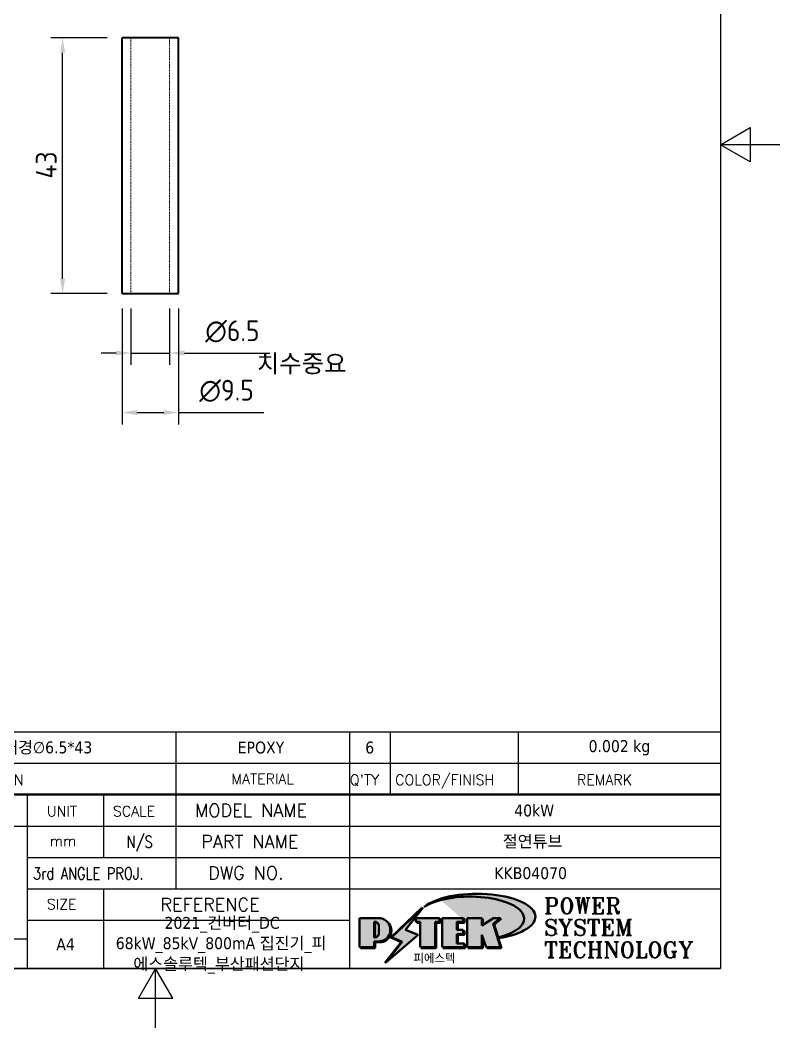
# Model space of a CAD drawing. Header units: millimetres. Extents: x 0 to 210, y 0 to 297.
# Drawn here: x 82.2 to 210, y 0 to 169.4 of the extents above; entities that cross this region are included whole.
import ezdxf
from ezdxf.enums import TextEntityAlignment as Align

# ---------------------------------------------------------------- set-up
doc = ezdxf.new("R2010")
doc.units = ezdxf.units.MM
doc.linetypes.add('DASHED', pattern=[0.2067, 0.1654, -0.0413])
doc.layers.get('0').update_dxf_attribs({"color": 3, "lineweight": 25, "true_color": 0x00ff00})
for name, color, linetype, lineweight, true_color in [('가려진 것(ISO)', 2, 'DASHED', 18, 0xffff00), ('가시적인 것(ISO)', 3, 'Continuous', 40, 0x00ff00), ('기호(ISO)', 5, 'Continuous', 25, 0x0000ff), ('제목(ISO)', 5, 'Continuous', 50, 0x0000ff), ('치수(ISO)', 2, 'Continuous', 25, 0xffff00)]:
    doc.layers.add(name, color=color, linetype=linetype, lineweight=lineweight, true_color=true_color)
doc.layers.add('경계(ISO)', color=7, linetype='Continuous', lineweight=25)
doc.layers.add('해치(ISO)', color=7, linetype='Continuous', lineweight=18)
doc.styles.add('HAN_291', font='')
doc.styles.add('HAN_370', font='', dxfattribs={"width": 2})
doc.styles.add('RC_284', font='ROMANC.shx')
doc.styles.add('RC_287', font='ROMANC.shx')
doc.styles.add('RC_292', font='ROMANC.shx')
doc.styles.add('ROMANT_294', font='romant.shx')
doc.styles.add('문자 텍스트_PSTEK_POSCO', font='isocp.shx')
doc.styles.add('치수 텍스트_PSTEK_POSCO', font='isocp.shx')
doc.styles.add('텍스트 스타일198', font='tahoma.ttf')
doc.styles.add('텍스트 스타일333', font='ROMANC.shx', dxfattribs={"width": 0.800000011920929})
doc.styles.get('HAN_291').set_extended_font_data('GulimChe')
doc.styles.get('HAN_370').set_extended_font_data('GulimChe')
doc.dimstyles.new('치수_PSTEK_POSCO', dxfattribs={"dimtxt": 3.5, "dimasz": 2.5, "dimexe": 2, "dimexo": 2.5, "dimgap": 1, "dimtad": 1, "dimrnd": 1e-08, "dimdsep": 46, "dimtxsty": '치수 텍스트_PSTEK_POSCO', "dimcen": 0.09, "dimdle": 10, "dimclrd": 7, "dimclre": 7, "dimclrt": 2, "dimadec": 1, "dimazin": 2, "dimtfac": 1, "dimtmove": 0, "dimatfit": 3, "dimfxl": 1, "dimtolj": 1, "dimlwd": -1, "dimlwe": -1, "dimarcsym": 0})

# ---------------------------------------------------------------- blocks, each defined once
blk = doc.blocks.new('경계 Default Border')
at = {"layer": '경계(ISO)', "flags": 128}
for points in [[(10, 10), (10, 287.0000076293945), (200, 287.0000076293945), (200, 10), (10, 10)], [(210, 148.5000038146973), (200, 148.5000038146973), (205, 151.3867473602295), (205, 145.6132507324219), (200, 148.5000038146973)], [(105, 0), (105, 10), (102.1132469177246, 5), (107.8867530822754, 5), (105, 10)]]:
    blk.add_lwpolyline(points, dxfattribs=at)
blk = doc.blocks.new('제목 블록 PSTEK')
at = {"true_color": 0x848484}
for points in [[(317.2195697678507, 17.0593801673321), (322.0326348870767, 21.62682475217465), (322.2781991042243, 21.94392121864296), (317.0471853425802, 16.97985676345368), (318.7512090904202, 16.1899260703855), (316.0018030350395, 12.71868385740789), (316.3356552234328, 13.00206718743325), (318.9235935156908, 16.2694494742633)], [(321.9846681452406, 19.60711530335299), (321.4042753185749, 19.60711530335299), (321.4042753185749, 19.45905590879572), (321.9846681452406, 19.45905590879572)], [(324.6615819988275, 19.45905590879572), (325.4196460989604, 19.45905590879572), (325.4196460989604, 20.11051724484596), (325.2419748254881, 20.11051724484596), (325.2419748254881, 19.60711530335299), (324.4839107253602, 19.60711530335299), (324.4839107253602, 15.3430047401139), (322.1623394187076, 15.3430047401139), (322.1623394187076, 15.19494534555726), (324.6615819988275, 15.19494534555726)], [(328.2914414389548, 19.45905590879572), (329.4054050004294, 19.45905590879572), (329.4054050004294, 20.11051724484596), (329.2277337269622, 20.11051724484596), (329.2277337269622, 19.60711530335299), (328.1137701654877, 19.60711530335299), (328.1137701654877, 18.25543873810179), (328.2914414389548, 18.25543873810179)], [(332.5088862584528, 20.1105172448466), (332.3312149849806, 20.1105172448466), (332.3312149849806, 18.99741471888368), (332.5088862584528, 19.11081371413894)], [(335.6156307331414, 20.11051724484596), (335.2535118015555, 20.11051724484596), (334.2514536401189, 19.30614745124769), (335.4855464857051, 15.3430047401139), (333.1954852176545, 15.3430047401139), (333.2478643833523, 15.19494534555726), (335.6632177591723, 15.19494534555726), (334.4291249135862, 19.15808805669106)], [(328.2914414389548, 17.41554667867274), (329.4054050004294, 17.41554667867274), (329.4054050004294, 18.10737934354514), (329.2277337269622, 18.10737934354514), (329.2277337269622, 17.56360607323003), (328.1137701654877, 17.56360607323003), (328.1137701654877, 15.9944660761648), (328.2914414389548, 15.9944660761648)], [(332.5088862584528, 16.92964231796647), (332.3312149849806, 17.43186301645164), (332.3312149849806, 15.3430047401139), (330.0369607660135, 15.3430047401139), (330.0369607660135, 15.19494534555726), (332.5088862584528, 15.19494534555726)], [(329.5356972676428, 15.8464066816075), (329.3580259941756, 15.8464066816075), (329.3580259941756, 15.3430047401139), (325.8342124037171, 15.3430047401139), (325.8342124037171, 15.19494534555726), (329.5356972676428, 15.19494534555726)]]:
    blk.add_hatch(color=252, dxfattribs=at).paths.add_polyline_path(points)
at = {"true_color": 0x0000ff}
blk.add_hatch(color=5, dxfattribs=at).paths.add_polyline_path([(321.6183518841322, 17.4193704504104), (319.5281351041078, 18.24969419629727), (322.4505835294948, 22.02344462252142), (317.2195697678507, 17.0593801673321), (318.9235935156908, 16.2694494742633), (316.1741874603099, 12.79820726128571)])
at = {"true_color": 0xff0000}
h = blk.add_hatch(color=1, dxfattribs=at)
edge = h.paths.add_edge_path(flags=0)
edge.add_line((314.2242174273352, 19.60711530335299), (314.2242174273352, 17.00126995915134))
edge.add_line((314.2242174273352, 17.00126995915134), (314.3485873187598, 17.00126995915134))
edge.add_arc((314.3485873187598, 17.6527312952023), 0.6514613360509371, 270, 360)
edge.add_line((315.0000486548106, 17.6527312952023), (315.0000486548106, 18.95565396730211))
edge.add_arc((314.3485873187598, 18.95565396730212), 0.6514613360508712, 0, 90)
edge.add_line((314.3485873187598, 19.60711530335299), (314.2242174273352, 19.60711530335299))
edge = h.paths.add_edge_path()
edge.add_arc((314.9847713324306, 18.28938669179658), 1.969189947606664, 269.9999999999959, 450)
edge.add_line((314.9847713324306, 20.25857663940318), (311.7664314776902, 20.25857663940324))
edge.add_line((311.7664314776902, 20.25857663940324), (311.7664314776902, 15.3430047401139))
edge.add_line((311.7664314776902, 15.3430047401139), (314.2242174273352, 15.3430047401139))
edge.add_line((314.2242174273352, 15.3430047401139), (314.2242174273352, 16.32019674418991))
edge.add_line((314.2242174273352, 16.32019674418991), (314.9847713324307, 16.32019674418991))
at = {"true_color": 0x848484}
h = blk.add_hatch(color=252, dxfattribs=at)
edge = h.paths.add_edge_path()
edge.add_arc((314.9847713324309, 18.28938669179657), 1.969189947606666, 270, 406.8278729790604)
edge.add_arc((315.1624426058984, 18.1413272972396), 1.969189947606962, -90, 53.560984836317004, ccw=False)
edge.add_line((315.1624426058984, 16.17213734963263), (314.4018887008024, 16.17213734963263))
edge.add_line((314.4018887008024, 16.17213734963263), (314.4018887008024, 15.19494534555726))
edge.add_line((314.4018887008024, 15.19494534555726), (311.9441027511573, 15.19494534555726))
edge.add_line((311.9441027511573, 15.19494534555726), (311.9441027511573, 15.3430047401139))
edge.add_line((311.9441027511573, 15.3430047401139), (314.2242174273352, 15.3430047401139))
edge.add_line((314.2242174273352, 15.3430047401139), (314.2242174273352, 16.32019674418991))
edge.add_line((314.2242174273352, 16.32019674418991), (314.9847713324309, 16.32019674418991))
h = blk.add_hatch(color=252, dxfattribs=at)
edge = h.paths.add_edge_path()
edge.add_line((314.4018887008024, 19.45905590879572), (314.5262585922315, 19.45905590879572))
edge.add_arc((314.5262585922314, 18.80759457274939), 0.6514613360463194, 60.4189348879147, 90.00000000000318, ccw=False)
edge.add_arc((314.3485873187602, 18.95565396730057), 0.6514613360524251, 39.96992292766206, 90.00000000009999)
edge.add_line((314.3485873187591, 19.60711530335307), (314.2242174273352, 19.60711530335298))
edge.add_line((314.2242174273352, 19.60711530335299), (314.2242174273352, 17.00126995915134))
edge.add_line((314.2242174273352, 17.00126995915134), (314.3485873187591, 17.00126995915134))
edge.add_arc((314.3485873187568, 17.652731295233), 0.6514613360816299, 270.0000000002, 274.6930825552478)
edge.add_line((314.4018887008024, 17.0034541317032), (314.4018887008024, 19.45905590879572))
at = {"true_color": 0xff0000}
for points in [[(324.4839107253602, 19.60711530335299), (325.2419748254881, 19.60711530335299), (325.2419748254881, 20.25857663940324), (321.2266040451076, 20.25857663940324), (321.2266040451076, 19.60711530335299), (321.9846681452406, 19.60711530335299), (321.9846681452406, 15.3430047401139), (324.4839107253602, 15.3430047401139)], [(329.2277337269622, 20.25857663940324), (325.65654113025, 20.25857663940324), (325.65654113025, 15.3430047401139), (329.3580259941756, 15.3430047401139), (329.3580259941756, 15.9944660761648), (328.1137701654877, 15.9944660761648), (328.1137701654877, 17.56360607323003), (329.2277337269622, 17.56360607323003), (329.2277337269622, 18.25543873810179), (328.1137701654877, 18.25543873810179), (328.1137701654877, 19.60711530335299), (329.2277337269622, 19.60711530335299)], [(332.3312149849806, 20.25857663940324), (329.8592894925411, 20.25857663940324), (329.8592894925411, 15.3430047401139), (332.3312149849806, 15.3430047401139), (332.3312149849806, 17.4318630164523), (333.0701931098801, 15.3430047401139), (335.4855464857051, 15.3430047401139), (334.2514536401189, 19.30614745124769), (335.4379594596742, 20.25857663940324), (334.3071782107978, 20.25857663940324), (332.3312149849806, 18.99741471888304)]]:
    blk.add_hatch(color=1, dxfattribs=at).paths.add_polyline_path(points)
at = {"layer": '해치(ISO)', "true_color": 0x27d1fc}
h = blk.add_hatch(color=140, dxfattribs=at)
edge = h.paths.add_edge_path()
edge.add_ellipse((330.3660919371412, 20.15576403068321), major_axis=(9.100907360794343, 0), ratio=0.4069904968023172, start_angle=301.3098473703837, end_angle=507.7436900681698)
edge.add_ellipse((331.5340919371412, 20.4634168429492), major_axis=(-9.82350664112931, 0), ratio=0.3942600559756514, start_angle=111.51207141178469, end_angle=334.47025347086895, ccw=False)
edge.add_line((335.1363447531188, 16.8601935978785), (335.0955236905705, 16.99119398620872))
at = {"color": 180, "true_color": 0x3f00ff}
for p, q in [((182.475792979055, 11.79100474011392), (182.4757929790549, 51.56524660363496)), ((182.4757929790549, 51.56524660363496), (372.4757929537551, 51.56524660363496)), ((189.2651435055721, 51.56524660363496), (189.2651435055722, 41.00524660363494)), ((215.2152739891528, 41.00524660363494), (215.2152739891528, 51.56524660363496)), ((280.8758854511282, 51.56524660363496), (280.8758854511282, 41.00524660363494)), ((310.0881549537552, 51.56524660363496), (310.0881549537553, 41.00524660363494)), ((316.9044520275131, 51.56524660363496), (316.9044520275127, 41.00524660363494)), ((338.4566026226726, 51.56524660363496), (338.4566026226727, 41.00524660363494)), ((372.4757929537551, 51.56524660363496), (372.4757929537551, 11.79100474011389)), ((182.475792979055, 46.2852466036349), (372.4757929537551, 46.28524660363492)), ((182.475792979055, 41.00524660363493), (206.451475290024, 41.00524660363493)), ((222.9401812389276, 11.79100474011392), (222.9401812389276, 41.00524660363494)), ((239.4288871878316, 11.79100474011392), (239.4288871878316, 41.00524660363494)), ((255.9175931367356, 11.79100474011392), (255.9175931367356, 41.00524660363494)), ((268.6918866058747, 41.00524660363494), (268.6918866058747, 30.44524660363498)), ((280.8758854511282, 41.00524660363494), (280.8758854511282, 25.16524660363502)), ((310.088154953755, 41.00524660363494), (310.088154953755, 11.79100474011392)), ((182.475792979055, 35.72524660363497), (206.451475290024, 35.72524660363497)), ((198.8621818849491, 12.02524660363491), (198.8621818849491, 35.72524660363497)), ((206.451475290024, 35.72524660363497), (372.4757929537551, 35.72524660363497)), ((182.475792979055, 31.77524660363492), (206.451475290024, 31.77524660363492)), ((255.917593136736, 30.44524660363498), (372.4757929537552, 30.44524660363501)), ((182.475792979055, 27.82524660363487), (206.451475290024, 27.82524660363487)), ((182.475792979055, 23.87524660363505), (206.451475290024, 23.87524660363505)), ((255.9175931367359, 25.16524660363502), (372.4757929537552, 25.165246603635)), ((268.6918866058744, 25.16524660363502), (268.6918866058744, 11.79100474011392)), ((182.475792979055, 19.92524660363478), (206.451475290024, 19.92524660363478)), ((255.9175931367359, 19.88524660363481), (310.0881549537553, 19.88524660363481)), ((182.475792979055, 15.97524660363496), (206.451475290024, 15.97524660363496)), ((206.451475290024, 16.74100474011396), (255.9175931367359, 16.74100474011396)), ((182.475792979055, 11.79100474011392), (372.4757929537551, 11.79100474011389))]:
    blk.add_line(p, q, dxfattribs=at)
at = {"color": 7, "lineweight": 50}
for p, q in [((206.4514752900237, 11.79100474011392), (206.4514752900237, 41.00524660363494)), ((206.451475290024, 41.00524660363494), (372.4757929537551, 41.00524660363496))]:
    blk.add_line(p, q, dxfattribs=at)
at = {"color": 7}
for p, q in [((322.2781991042243, 21.94392121864296), (317.0471853425802, 16.97985676345368)), ((322.4505835294948, 22.02344462252142), (317.2195697678507, 17.0593801673321)), ((317.2195697678507, 17.0593801673321), (322.0326348870767, 21.62682475217465)), ((319.5281351041078, 18.24969419629727), (322.4505835294948, 22.02344462252142)), ((322.0326348870767, 21.62682475217465), (322.2781991042243, 21.94392121864296)), ((311.7664314776902, 20.25900474011391), (311.7664314776902, 15.34300474011391)), ((314.9847713324309, 20.25857663940324), (311.7664314776902, 20.25857663940324)), ((314.9847713324309, 20.25857663940324), (311.7664314776902, 20.25857663940324)), ((311.7664314776902, 20.25857663940324), (311.7664314776902, 15.3430047401139)), ((314.2242174273352, 17.00126995915134), (314.2242174273352, 19.60711530335299)), ((314.2242174273352, 19.60711530335299), (314.3485873187591, 19.60711530335299)), ((314.3485873187591, 19.60711530335299), (314.2242174273352, 19.60711530335299)), ((314.2242174273352, 19.60711530335299), (314.2242174273352, 17.00126995915134)), ((314.2242174273352, 17.00126995915134), (314.2242174273352, 19.60711530335299)), ((314.2242174273352, 19.60711530335299), (314.3485873187591, 19.60711530335299)), ((314.4018887008024, 19.45905590879572), (314.5262585922314, 19.45905590879572)), ((314.4018887008024, 17.0034541317032), (314.4018887008024, 19.45905590879572)), ((315.0000486548106, 18.95565396730275), (315.0000486548106, 17.65273129520161)), ((315.0000486548106, 18.95565396730275), (315.0000486548106, 17.65273129520161)), ((325.2419748254881, 20.25857663940324), (321.2266040451076, 20.25857663940324)), ((321.2266040451076, 20.25857663940324), (321.2266040451076, 19.60711530335299)), ((325.2419748254881, 20.25857663940324), (321.2266040451076, 20.25857663940324)), ((321.2266040451076, 20.25857663940324), (321.2266040451076, 19.60711530335299)), ((321.2266040451076, 19.60711530335299), (321.9846681452406, 19.60711530335299)), ((321.2266040451076, 19.60711530335299), (321.9846681452406, 19.60711530335299)), ((321.4042753185749, 19.60711530335299), (321.4042753185749, 19.45905590879572)), ((321.9846681452406, 19.60711530335299), (321.4042753185749, 19.60711530335299)), ((321.4042753185749, 19.45905590879572), (321.9846681452406, 19.45905590879572)), ((321.9846681452406, 19.60711530335299), (321.9846681452406, 15.3430047401139)), ((321.9846681452406, 19.45905590879572), (321.9846681452406, 19.60711530335299)), ((321.9846681452406, 19.60711530335299), (321.9846681452406, 15.3430047401139)), ((324.4839107253602, 19.60711530335299), (325.2419748254881, 19.60711530335299)), ((324.4839107253602, 15.3430047401139), (324.4839107253602, 19.60711530335299)), ((325.2419748254881, 19.60711530335299), (324.4839107253602, 19.60711530335299)), ((324.4839107253602, 19.60711530335299), (324.4839107253602, 15.3430047401139)), ((324.4839107253602, 19.60711530335299), (325.2419748254881, 19.60711530335299)), ((324.4839107253602, 15.3430047401139), (324.4839107253602, 19.60711530335299)), ((324.6615819988275, 19.45905590879572), (325.4196460989604, 19.45905590879572)), ((324.6615819988275, 15.19494534555726), (324.6615819988275, 19.45905590879572)), ((325.2419748254881, 19.60711530335299), (325.2419748254881, 20.25857663940324)), ((325.2419748254881, 19.60711530335299), (325.2419748254881, 20.25857663940324)), ((325.4196460989604, 20.11051724484596), (325.2419748254881, 20.11051724484596)), ((325.2419748254881, 20.11051724484596), (325.2419748254881, 19.60711530335299)), ((325.4196460989604, 19.45905590879572), (325.4196460989604, 20.11051724484596)), ((329.2277337269622, 20.25857663940324), (325.65654113025, 20.25857663940324)), ((325.65654113025, 20.25857663940324), (325.65654113025, 15.3430047401139)), ((325.65654113025, 20.25857663940324), (325.65654113025, 15.3430047401139)), ((329.2277337269622, 20.25857663940324), (325.65654113025, 20.25857663940324)), ((328.1137701654877, 18.25543873810179), (328.1137701654877, 19.60711530335299)), ((328.1137701654877, 19.60711530335299), (329.2277337269622, 19.60711530335299)), ((329.2277337269622, 19.60711530335299), (328.1137701654877, 19.60711530335299)), ((328.1137701654877, 19.60711530335299), (328.1137701654877, 18.25543873810179)), ((328.1137701654877, 18.25543873810179), (328.1137701654877, 19.60711530335299)), ((328.1137701654877, 19.60711530335299), (329.2277337269622, 19.60711530335299)), ((328.2914414389548, 18.25543873810179), (328.2914414389548, 19.45905590879572)), ((328.2914414389548, 19.45905590879572), (329.4054050004294, 19.45905590879572)), ((329.2277337269622, 19.60711530335299), (329.2277337269622, 20.25857663940324)), ((329.2277337269622, 19.60711530335299), (329.2277337269622, 20.25857663940324)), ((329.4054050004294, 20.11051724484596), (329.2277337269622, 20.11051724484596)), ((329.2277337269622, 20.11051724484596), (329.2277337269622, 19.60711530335299)), ((329.4054050004294, 19.45905590879572), (329.4054050004294, 20.11051724484596)), ((332.3312149849806, 20.25857663940324), (329.8592894925411, 20.25857663940324)), ((329.8592894925411, 20.25857663940324), (329.8592894925411, 15.3430047401139)), ((329.8592894925411, 20.25857663940324), (329.8592894925411, 15.3430047401139)), ((332.3312149849806, 20.25857663940324), (329.8592894925411, 20.25857663940324)), ((334.3071782107978, 20.25857663940324), (332.3312149849806, 18.99741471888304)), ((332.3312149849806, 18.99741471888304), (332.3312149849806, 20.25857663940324)), ((334.3071782107978, 20.25857663940324), (332.3312149849806, 18.99741471888304)), ((332.3312149849806, 18.99741471888304), (332.3312149849806, 20.25857663940324)), ((332.5088862584528, 20.1105172448466), (332.3312149849806, 20.1105172448466)), ((332.3312149849806, 20.1105172448466), (332.3312149849806, 18.99741471888368)), ((332.3312149849806, 18.99741471888368), (332.5088862584528, 19.11081371413894)), ((332.5088862584528, 19.11081371413894), (332.5088862584528, 20.1105172448466)), ((334.2514536401189, 19.30614745124769), (335.4379594596742, 20.25857663940324)), ((334.2514536401189, 19.30614745124769), (335.4379594596742, 20.25857663940324)), ((335.2535118015555, 20.11051724484596), (334.2514536401189, 19.30614745124769)), ((335.4855464857051, 15.3430047401139), (334.2514536401189, 19.30614745124769)), ((334.2514536401189, 19.30614745124769), (335.4855464857051, 15.3430047401139)), ((335.4855464857051, 15.3430047401139), (334.2514536401189, 19.30614745124769)), ((335.4379594596742, 20.25857663940324), (334.3071782107978, 20.25857663940324)), ((335.4379594596742, 20.25857663940324), (334.3071782107978, 20.25857663940324)), ((334.4291249135862, 19.15808805669104), (335.6156307331414, 20.11051724484596)), ((335.6632177591723, 15.19494534555726), (334.4291249135862, 19.15808805669104)), ((335.6156307331414, 20.11051724484596), (335.2535118015555, 20.11051724484596)), ((314.3485873187591, 17.00126995915134), (314.2242174273352, 17.00126995915134)), ((314.2242174273352, 17.00126995915134), (314.3485873187591, 17.00126995915134)), ((314.3485873187591, 17.00126995915134), (314.2242174273352, 17.00126995915134)), ((316.1741874603099, 12.79820726128571), (321.6183518841322, 17.4193704504104)), ((317.0471853425802, 16.97985676345368), (318.7512090904202, 16.1899260703855)), ((318.9235935156908, 16.2694494742633), (317.2195697678507, 17.0593801673321)), ((317.2195697678507, 17.0593801673321), (318.9235935156908, 16.2694494742633)), ((321.6183518841322, 17.4193704504104), (319.5281351041078, 18.24969419629727)), ((329.2277337269622, 18.25543873810179), (328.1137701654877, 18.25543873810179)), ((328.1137701654877, 18.25543873810179), (328.2914414389548, 18.25543873810179)), ((329.2277337269622, 18.25543873810179), (328.1137701654877, 18.25543873810179)), ((328.1137701654877, 17.56360607323003), (329.2277337269622, 17.56360607323003)), ((328.1137701654877, 15.9944660761648), (328.1137701654877, 17.56360607323003)), ((329.2277337269622, 17.56360607323003), (328.1137701654877, 17.56360607323003)), ((328.1137701654877, 17.56360607323003), (328.1137701654877, 15.9944660761648)), ((328.1137701654877, 17.56360607323003), (329.2277337269622, 17.56360607323003)), ((328.1137701654877, 15.9944660761648), (328.1137701654877, 17.56360607323003)), ((328.2914414389548, 15.9944660761648), (328.2914414389548, 17.41554667867274)), ((328.2914414389548, 17.41554667867274), (329.4054050004294, 17.41554667867274)), ((329.2277337269622, 17.56360607323003), (329.2277337269622, 18.25543873810179)), ((329.2277337269622, 17.56360607323003), (329.2277337269622, 18.25543873810179)), ((329.4054050004294, 18.10737934354514), (329.2277337269622, 18.10737934354514)), ((329.2277337269622, 18.10737934354514), (329.2277337269622, 17.56360607323003)), ((329.4054050004294, 17.41554667867274), (329.4054050004294, 18.10737934354514)), ((332.3312149849806, 17.4318630164523), (333.0701931098801, 15.3430047401139)), ((332.3312149849806, 15.3430047401139), (332.3312149849806, 17.4318630164523)), ((332.5088862584528, 16.92964231796647), (332.3312149849806, 17.43186301645164)), ((332.3312149849806, 17.43186301645164), (332.3312149849806, 15.3430047401139)), ((332.3312149849806, 17.4318630164523), (333.0701931098801, 15.3430047401139)), ((332.3312149849806, 15.3430047401139), (332.3312149849806, 17.4318630164523)), ((345.0447381189468, 17.50375595811051), (344.9867755289346, 17.689895936919)), ((311.7664314776902, 15.3430047401139), (314.2242174273352, 15.3430047401139)), ((311.7664314776902, 15.3430047401139), (314.2242174273352, 15.3430047401139)), ((314.2242174273352, 15.3430047401139), (311.9441027511573, 15.3430047401139)), ((311.9441027511573, 15.3430047401139), (311.9441027511573, 15.19494534555726)), ((314.2242174273352, 16.32019674418991), (314.9847713324309, 16.32019674418991)), ((314.2242174273352, 15.3430047401139), (314.2242174273352, 16.32019674418991)), ((314.9847713324309, 16.32019674418991), (314.2242174273352, 16.32019674418991)), ((314.2242174273352, 16.32019674418991), (314.2242174273352, 15.3430047401139)), ((314.2242174273352, 16.32019674418991), (314.9847713324309, 16.32019674418991)), ((314.2242174273352, 15.3430047401139), (314.2242174273352, 16.32019674418991)), ((314.4018887008024, 16.17213734963263), (315.162442605898, 16.17213734963263)), ((314.4018887008024, 15.19494534555726), (314.4018887008024, 16.17213734963263)), ((318.7512090904202, 16.1899260703855), (316.0018030350395, 12.71868385740789)), ((318.9235935156908, 16.2694494742633), (316.1741874603099, 12.79820726128571)), ((316.3356552234328, 13.00206718743325), (318.9235935156908, 16.2694494742633)), ((321.9846681452406, 15.3430047401139), (324.4839107253602, 15.3430047401139)), ((321.9846681452406, 15.3430047401139), (324.4839107253602, 15.3430047401139)), ((324.4839107253602, 15.3430047401139), (322.1623394187076, 15.3430047401139)), ((322.1623394187076, 15.3430047401139), (322.1623394187076, 15.19494534555726)), ((325.65654113025, 15.3430047401139), (329.3580259941756, 15.3430047401139)), ((325.65654113025, 15.3430047401139), (329.3580259941756, 15.3430047401139)), ((329.3580259941756, 15.3430047401139), (325.8342124037171, 15.3430047401139)), ((325.8342124037171, 15.3430047401139), (325.8342124037171, 15.19494534555726)), ((329.3580259941756, 15.9944660761648), (328.1137701654877, 15.9944660761648)), ((328.1137701654877, 15.9944660761648), (328.2914414389548, 15.9944660761648)), ((329.3580259941756, 15.9944660761648), (328.1137701654877, 15.9944660761648)), ((329.3580259941756, 15.3430047401139), (329.3580259941756, 15.9944660761648)), ((329.3580259941756, 15.3430047401139), (329.3580259941756, 15.9944660761648)), ((329.5356972676428, 15.8464066816075), (329.3580259941756, 15.8464066816075)), ((329.3580259941756, 15.8464066816075), (329.3580259941756, 15.3430047401139)), ((329.5356972676428, 15.19494534555726), (329.5356972676428, 15.8464066816075)), ((329.8592894925411, 15.3430047401139), (332.3312149849806, 15.3430047401139)), ((329.8592894925411, 15.3430047401139), (332.3312149849806, 15.3430047401139)), ((332.3312149849806, 15.3430047401139), (330.0369607660135, 15.3430047401139)), ((330.0369607660135, 15.3430047401139), (330.0369607660135, 15.19494534555726)), ((332.5088862584528, 15.19494534555726), (332.5088862584528, 16.92964231796647)), ((333.0701931098801, 15.3430047401139), (335.4855464857051, 15.3430047401139)), ((333.0701931098801, 15.3430047401139), (335.4855464857051, 15.3430047401139)), ((335.4855464857051, 15.3430047401139), (333.1954852176545, 15.3430047401139)), ((333.1954852176545, 15.3430047401139), (333.2478643833523, 15.19494534555726)), ((311.9441027511573, 15.19494534555726), (314.4018887008024, 15.19494534555726)), ((322.1623394187076, 15.19494534555726), (324.6615819988275, 15.19494534555726)), ((325.8342124037171, 15.19494534555726), (329.5356972676428, 15.19494534555726)), ((330.0369607660135, 15.19494534555726), (332.5088862584528, 15.19494534555726)), ((333.2478643833523, 15.19494534555726), (335.6632177591723, 15.19494534555726)), ((316.0018030350395, 12.71868385740789), (316.3356552234328, 13.00206718743325))]:
    blk.add_line(p, q, dxfattribs=at)
at = {"color": 5, "true_color": 0x0000ff}
for p, q in [((322.4505835294948, 22.02344462252142), (317.2195697678507, 17.0593801673321)), ((319.5281351041078, 18.24969419629727), (322.4505835294948, 22.02344462252142)), ((316.1741874603099, 12.79820726128571), (321.6183518841322, 17.4193704504104)), ((317.2195697678507, 17.0593801673321), (318.9235935156908, 16.2694494742633)), ((321.6183518841322, 17.4193704504104), (319.5281351041078, 18.24969419629727)), ((318.9235935156908, 16.2694494742633), (316.1741874603099, 12.79820726128571))]:
    blk.add_line(p, q, dxfattribs=at)
at = {"color": 1, "true_color": 0xff0000}
for p, q in [((314.9847713324309, 20.25857663940324), (311.7664314776902, 20.25857663940324)), ((311.7664314776902, 20.25857663940324), (311.7664314776902, 15.3430047401139)), ((314.2242174273352, 17.00126995915134), (314.2242174273352, 19.60711530335299)), ((314.2242174273352, 19.60711530335299), (314.3485873187591, 19.60711530335299)), ((315.0000486548106, 18.95565396730275), (315.0000486548106, 17.65273129520161)), ((325.2419748254881, 20.25857663940324), (321.2266040451076, 20.25857663940324)), ((321.2266040451076, 20.25857663940324), (321.2266040451076, 19.60711530335299)), ((321.2266040451076, 19.60711530335299), (321.9846681452406, 19.60711530335299)), ((321.9846681452406, 19.60711530335299), (321.9846681452406, 15.3430047401139)), ((324.4839107253602, 19.60711530335299), (325.2419748254881, 19.60711530335299)), ((324.4839107253602, 15.3430047401139), (324.4839107253602, 19.60711530335299)), ((325.2419748254881, 19.60711530335299), (325.2419748254881, 20.25857663940324)), ((329.2277337269622, 20.25857663940324), (325.65654113025, 20.25857663940324)), ((325.65654113025, 20.25857663940324), (325.65654113025, 15.3430047401139)), ((328.1137701654877, 18.25543873810179), (328.1137701654877, 19.60711530335299)), ((328.1137701654877, 19.60711530335299), (329.2277337269622, 19.60711530335299)), ((329.2277337269622, 19.60711530335299), (329.2277337269622, 20.25857663940324)), ((332.3312149849806, 20.25857663940324), (329.8592894925411, 20.25857663940324)), ((329.8592894925411, 20.25857663940324), (329.8592894925411, 15.3430047401139)), ((334.3071782107978, 20.25857663940324), (332.3312149849806, 18.99741471888304)), ((332.3312149849806, 18.99741471888304), (332.3312149849806, 20.25857663940324)), ((334.2514536401189, 19.30614745124769), (335.4379594596742, 20.25857663940324)), ((335.4855464857051, 15.3430047401139), (334.2514536401189, 19.30614745124769)), ((335.4379594596742, 20.25857663940324), (334.3071782107978, 20.25857663940324)), ((314.3485873187591, 17.00126995915134), (314.2242174273352, 17.00126995915134)), ((329.2277337269622, 18.25543873810179), (328.1137701654877, 18.25543873810179)), ((328.1137701654877, 17.56360607323003), (329.2277337269622, 17.56360607323003)), ((328.1137701654877, 15.9944660761648), (328.1137701654877, 17.56360607323003)), ((329.2277337269622, 17.56360607323003), (329.2277337269622, 18.25543873810179)), ((332.3312149849806, 17.4318630164523), (333.0701931098801, 15.3430047401139)), ((332.3312149849806, 15.3430047401139), (332.3312149849806, 17.4318630164523)), ((311.7664314776902, 15.3430047401139), (314.2242174273352, 15.3430047401139)), ((314.2242174273352, 16.32019674418991), (314.9847713324309, 16.32019674418991)), ((314.2242174273352, 15.3430047401139), (314.2242174273352, 16.32019674418991)), ((321.9846681452406, 15.3430047401139), (324.4839107253602, 15.3430047401139)), ((325.65654113025, 15.3430047401139), (329.3580259941756, 15.3430047401139)), ((329.3580259941756, 15.9944660761648), (328.1137701654877, 15.9944660761648)), ((329.3580259941756, 15.3430047401139), (329.3580259941756, 15.9944660761648)), ((329.8592894925411, 15.3430047401139), (332.3312149849806, 15.3430047401139)), ((333.0701931098801, 15.3430047401139), (335.4855464857051, 15.3430047401139))]:
    blk.add_line(p, q, dxfattribs=at)
at = {"color": 7}
for centre, radius, start, end in [((314.3485873187598, 18.95565396730211), 0.6514613360508712, 0, 90), ((314.3485873187602, 18.95565396730057), 0.6514613360524251, 39.96992292766117, 90), ((314.3485873187598, 18.95565396730212), 0.6514613360508712, 0, 90), ((314.5262585922314, 18.80759457274939), 0.6514613360463193, 60.41893488791137, 90), ((314.9847713324309, 18.28938669179658), 1.969189947606665, 270, 90), ((314.9847713324309, 18.28938669179658), 1.969189947606665, 270, 90), ((314.9847713324307, 18.2893866917965), 1.969189947606594, 270, 46.82787297909833), ((315.1624426058984, 18.1413272972396), 1.969189947606961, 270, 53.56098483636067), ((314.3485873187597, 17.65273129520228), 0.6514613360509381, 270, 0), ((314.3485873187598, 17.6527312952023), 0.6514613360509381, 270, 0), ((314.3485873187568, 17.652731295233), 0.6514613360816299, 270, 274.6930825552478)]:
    blk.add_arc(centre, radius, start, end, dxfattribs=at)
at = {"color": 1, "true_color": 0xff0000}
for centre, radius, start, end in [((314.3485873187598, 18.95565396730211), 0.6514613360508712, 0, 90), ((314.9847713324309, 18.28938669179657), 1.969189947606665, 270, 90), ((314.3485873187598, 17.6527312952023), 0.6514613360509381, 270, 0)]:
    blk.add_arc(centre, radius, start, end, dxfattribs=at)
at = {"layer": '제목(ISO)', "lineweight": 18}
blk.add_line((182.475792979055, 35.72500474011393), (182.475792979055, 11.79100474011392), dxfattribs=at)
at = {"layer": '제목(ISO)'}
for p, q in [((322.2781991042243, 21.94392121864296), (317.0471853425802, 16.97985676345368)), ((322.4505835294948, 22.02344462252142), (317.2195697678507, 17.0593801673321)), ((317.2195697678507, 17.0593801673321), (322.0326348870767, 21.62682475217465)), ((319.5281351041078, 18.24969419629727), (322.4505835294948, 22.02344462252142)), ((322.0326348870767, 21.62682475217465), (322.2781991042243, 21.94392121864296)), ((314.9847713324306, 20.25857663940324), (311.7664314776902, 20.25857663940324)), ((311.7664314776902, 20.25857663940324), (311.7664314776902, 15.3430047401139)), ((314.2242174273352, 17.00126995915134), (314.2242174273352, 19.60711530335299)), ((314.2242174273352, 19.60711530335299), (314.3485873187598, 19.60711530335299)), ((314.3485873187591, 19.60711530335299), (314.2242174273352, 19.60711530335299)), ((314.2242174273352, 19.60711530335299), (314.2242174273352, 17.00126995915134)), ((314.4018887008024, 19.45905590879572), (314.5262585922314, 19.45905590879572)), ((314.4018887008024, 17.0034541317032), (314.4018887008024, 19.45905590879572)), ((315.0000486548106, 18.95565396730211), (315.0000486548106, 17.6527312952023)), ((325.2419748254881, 20.25857663940324), (321.2266040451076, 20.25857663940324)), ((321.2266040451076, 20.25857663940324), (321.2266040451076, 19.60711530335299)), ((321.2266040451076, 19.60711530335299), (321.9846681452406, 19.60711530335299)), ((321.9846681452406, 19.60711530335299), (321.4042753185749, 19.60711530335299)), ((321.4042753185749, 19.60711530335299), (321.4042753185749, 19.45905590879572)), ((321.4042753185749, 19.45905590879572), (321.9846681452406, 19.45905590879572)), ((321.9846681452406, 19.60711530335299), (321.9846681452406, 15.3430047401139)), ((321.9846681452406, 19.45905590879572), (321.9846681452406, 19.60711530335299)), ((324.4839107253602, 19.60711530335299), (325.2419748254881, 19.60711530335299)), ((324.4839107253602, 15.3430047401139), (324.4839107253602, 19.60711530335299)), ((325.2419748254881, 19.60711530335299), (324.4839107253602, 19.60711530335299)), ((324.4839107253602, 19.60711530335299), (324.4839107253602, 15.3430047401139)), ((324.6615819988275, 19.45905590879572), (325.4196460989604, 19.45905590879572)), ((324.6615819988275, 15.19494534555726), (324.6615819988275, 19.45905590879572)), ((325.2419748254881, 19.60711530335299), (325.2419748254881, 20.25857663940324)), ((325.4196460989604, 20.11051724484596), (325.2419748254881, 20.11051724484596)), ((325.2419748254881, 20.11051724484596), (325.2419748254881, 19.60711530335299)), ((325.4196460989604, 19.45905590879572), (325.4196460989604, 20.11051724484596)), ((329.2277337269622, 20.25857663940324), (325.65654113025, 20.25857663940324)), ((325.65654113025, 20.25857663940324), (325.65654113025, 15.3430047401139)), ((328.1137701654877, 18.25543873810179), (328.1137701654877, 19.60711530335299)), ((328.1137701654877, 19.60711530335299), (329.2277337269622, 19.60711530335299)), ((329.2277337269622, 19.60711530335299), (328.1137701654877, 19.60711530335299)), ((328.1137701654877, 19.60711530335299), (328.1137701654877, 18.25543873810179)), ((328.2914414389548, 19.45905590879572), (329.4054050004294, 19.45905590879572)), ((328.2914414389548, 18.25543873810179), (328.2914414389548, 19.45905590879572)), ((329.2277337269622, 19.60711530335299), (329.2277337269622, 20.25857663940324)), ((329.4054050004294, 20.11051724484596), (329.2277337269622, 20.11051724484596)), ((329.2277337269622, 20.11051724484596), (329.2277337269622, 19.60711530335299)), ((329.4054050004294, 19.45905590879572), (329.4054050004294, 20.11051724484596)), ((332.3312149849806, 20.25857663940324), (329.8592894925411, 20.25857663940324)), ((329.8592894925411, 20.25857663940324), (329.8592894925411, 15.3430047401139)), ((334.3071782107978, 20.25857663940324), (332.3312149849806, 18.99741471888304)), ((332.3312149849806, 18.99741471888304), (332.3312149849806, 20.25857663940324)), ((332.5088862584528, 20.1105172448466), (332.3312149849806, 20.1105172448466)), ((332.3312149849806, 20.1105172448466), (332.3312149849806, 18.99741471888368)), ((332.3312149849806, 18.99741471888368), (332.5088862584528, 19.11081371413894)), ((332.5088862584528, 19.11081371413894), (332.5088862584528, 20.1105172448466)), ((334.2514536401189, 19.30614745124769), (335.4379594596742, 20.25857663940324)), ((335.2535118015555, 20.11051724484596), (334.2514536401189, 19.30614745124769)), ((335.4855464857051, 15.3430047401139), (334.2514536401189, 19.30614745124769)), ((334.2514536401189, 19.30614745124769), (335.4855464857051, 15.3430047401139)), ((335.4379594596742, 20.25857663940324), (334.3071782107978, 20.25857663940324)), ((334.4291249135862, 19.15808805669106), (335.6156307331414, 20.11051724484596)), ((335.6632177591723, 15.19494534555726), (334.4291249135862, 19.15808805669106)), ((335.6156307331414, 20.11051724484596), (335.2535118015555, 20.11051724484596)), ((314.3485873187598, 17.00126995915134), (314.2242174273352, 17.00126995915134)), ((314.2242174273352, 17.00126995915134), (314.3485873187591, 17.00126995915134)), ((316.1741874603099, 12.79820726128571), (321.6183518841322, 17.4193704504104)), ((317.0471853425802, 16.97985676345368), (318.7512090904202, 16.1899260703855)), ((317.2195697678507, 17.0593801673321), (318.9235935156908, 16.2694494742633)), ((318.9235935156908, 16.2694494742633), (317.2195697678507, 17.0593801673321)), ((321.6183518841322, 17.4193704504104), (319.5281351041078, 18.24969419629727)), ((329.2277337269622, 18.25543873810179), (328.1137701654877, 18.25543873810179)), ((328.1137701654877, 18.25543873810179), (328.2914414389548, 18.25543873810179)), ((328.1137701654877, 15.9944660761648), (328.1137701654877, 17.56360607323003)), ((328.1137701654877, 17.56360607323003), (329.2277337269622, 17.56360607323003)), ((329.2277337269622, 17.56360607323003), (328.1137701654877, 17.56360607323003)), ((328.1137701654877, 17.56360607323003), (328.1137701654877, 15.9944660761648)), ((328.2914414389548, 17.41554667867274), (329.4054050004294, 17.41554667867274)), ((328.2914414389548, 15.9944660761648), (328.2914414389548, 17.41554667867274)), ((329.2277337269622, 17.56360607323003), (329.2277337269622, 18.25543873810179)), ((329.4054050004294, 18.10737934354514), (329.2277337269622, 18.10737934354514)), ((329.2277337269622, 18.10737934354514), (329.2277337269622, 17.56360607323003)), ((329.4054050004294, 17.41554667867274), (329.4054050004294, 18.10737934354514)), ((332.3312149849806, 15.3430047401139), (332.3312149849806, 17.4318630164523)), ((332.3312149849806, 17.4318630164523), (333.0701931098801, 15.3430047401139)), ((332.5088862584528, 16.92964231796647), (332.3312149849806, 17.43186301645164)), ((332.3312149849806, 17.43186301645164), (332.3312149849806, 15.3430047401139)), ((311.7664314776902, 15.3430047401139), (314.2242174273352, 15.3430047401139)), ((314.2242174273352, 15.3430047401139), (311.9441027511573, 15.3430047401139)), ((311.9441027511573, 15.3430047401139), (311.9441027511573, 15.19494534555726)), ((314.2242174273352, 15.3430047401139), (314.2242174273352, 16.32019674418991)), ((314.2242174273352, 16.32019674418991), (314.9847713324307, 16.32019674418991)), ((314.9847713324309, 16.32019674418991), (314.2242174273352, 16.32019674418991)), ((314.2242174273352, 16.32019674418991), (314.2242174273352, 15.3430047401139)), ((314.4018887008024, 15.19494534555726), (314.4018887008024, 16.17213734963263)), ((314.4018887008024, 16.17213734963263), (315.1624426058984, 16.17213734963263)), ((318.7512090904202, 16.1899260703855), (316.0018030350395, 12.71868385740789)), ((318.9235935156908, 16.2694494742633), (316.1741874603099, 12.79820726128571)), ((316.3356552234328, 13.00206718743325), (318.9235935156908, 16.2694494742633)), ((321.9846681452406, 15.3430047401139), (324.4839107253602, 15.3430047401139)), ((324.4839107253602, 15.3430047401139), (322.1623394187076, 15.3430047401139)), ((322.1623394187076, 15.3430047401139), (322.1623394187076, 15.19494534555726)), ((325.65654113025, 15.3430047401139), (329.3580259941756, 15.3430047401139)), ((329.3580259941756, 15.3430047401139), (325.8342124037171, 15.3430047401139)), ((325.8342124037171, 15.3430047401139), (325.8342124037171, 15.19494534555726)), ((329.3580259941756, 15.9944660761648), (328.1137701654877, 15.9944660761648)), ((328.1137701654877, 15.9944660761648), (328.2914414389548, 15.9944660761648)), ((329.3580259941756, 15.3430047401139), (329.3580259941756, 15.9944660761648)), ((329.5356972676428, 15.8464066816075), (329.3580259941756, 15.8464066816075)), ((329.3580259941756, 15.8464066816075), (329.3580259941756, 15.3430047401139)), ((329.5356972676428, 15.19494534555726), (329.5356972676428, 15.8464066816075)), ((329.8592894925411, 15.3430047401139), (332.3312149849806, 15.3430047401139)), ((332.3312149849806, 15.3430047401139), (330.0369607660135, 15.3430047401139)), ((330.0369607660135, 15.3430047401139), (330.0369607660135, 15.19494534555726)), ((332.5088862584528, 15.19494534555726), (332.5088862584528, 16.92964231796647)), ((333.0701931098801, 15.3430047401139), (335.4855464857051, 15.3430047401139)), ((335.4855464857051, 15.3430047401139), (333.1954852176545, 15.3430047401139)), ((333.1954852176545, 15.3430047401139), (333.2478643833523, 15.19494534555726)), ((311.9441027511573, 15.19494534555726), (314.4018887008024, 15.19494534555726)), ((322.1623394187076, 15.19494534555726), (324.6615819988275, 15.19494534555726)), ((325.8342124037171, 15.19494534555726), (329.5356972676428, 15.19494534555726)), ((330.0369607660135, 15.19494534555726), (332.5088862584528, 15.19494534555726)), ((333.2478643833523, 15.19494534555726), (335.6632177591723, 15.19494534555726)), ((316.0018030350395, 12.71868385740789), (316.3356552234328, 13.00206718743325))]:
    blk.add_line(p, q, dxfattribs=at)
at = {"layer": '제목(ISO)', "color": 4, "true_color": 0x00ffff}
blk.add_line((335.1363447531188, 16.8601935978785), (335.0955236905705, 16.99119398620872), dxfattribs=at)
at = {"layer": '제목(ISO)'}
for centre, radius, start, end in [((314.3485873187598, 18.95565396730212), 0.6514613360508712, 0, 90), ((314.3485873187602, 18.95565396730057), 0.6514613360524251, 39.96992292766117, 90), ((314.5262585922314, 18.80759457274939), 0.6514613360463193, 60.41893488791137, 90), ((314.9847713324306, 18.28938669179658), 1.969189947606664, 46.82787297909431, 90), ((314.9847713324307, 18.2893866917965), 1.969189947606594, 270, 46.82787297909833), ((314.9847713324309, 18.28938669179657), 1.969189947606666, 270, 46.8278729790603), ((315.1624426058984, 18.1413272972396), 1.969189947606962, 270, 53.56098483631701), ((314.3485873187598, 17.6527312952023), 0.6514613360509371, 270, 0), ((314.3485873187568, 17.652731295233), 0.6514613360816299, 270, 274.6930825552478)]:
    blk.add_arc(centre, radius, start, end, dxfattribs=at)
at = {"layer": '제목(ISO)', "color": 4, "true_color": 0x00ffff}
for centre, major_axis, ratio, start_param, end_param in [((331.5340919371412, 20.4634168429492), (9.82350664112931, 0), 0.3942600559756514, 5.087845455444478, 8.97919982663645), ((330.3660919371412, 20.15576403068321), (9.100907360794343, 0), 0.4069904968023172, 5.258848905294775, 8.861799147915196)]:
    blk.add_ellipse(centre, major_axis=major_axis, ratio=ratio, start_param=start_param, end_param=end_param, dxfattribs=at)
at = {"color": 2, "true_color": 0xffff00}
for s, height, style, p in [('NO', 1.742399930953979, 'RC_284', (184.135398793432, 42.62317362549192)), ('PART NO', 1.742399930953979, 'RC_284', (195.3359407378685, 42.62317362549192)), ('DESCRIPTION', 1.742399930953979, 'RC_284', (240.4025565652523, 42.62317362549192)), ("Q'TY", 1.742399930953979, 'RC_284', (310.1440786515383, 42.62317362549192)), ('COLOR/FINISH', 1.742399930953979, 'RC_284', (317.7725341324144, 42.62317362549192)), ('REMARK', 1.742399930953979, 'RC_284', (348.346649953877, 42.62317362549192)), ('UNIT', 1.742399930953979, 'RC_284', (259.1652673287452, 37.34317362549218)), ('SCALE', 1.742399930953979, 'RC_284', (270.2934779252897, 37.34317362549218)), ('MODEL NAME', 2.178000062704086, 'RC_292', (284.096330289083, 37.25462520371384)), (' TOLERANCE', 1.899999976158142, 'RC_287', (184.0872874387979, 37.00893196870329)), ('DRAWN', 1.899999976158142, 'RC_287', (208.9766620976279, 37.00893196870329)), ('CHECKED', 1.899999976158142, 'RC_287', (223.6856844514997, 37.00893196870329)), ('APPROVED', 1.899999976158142, 'RC_287', (239.7795453577791, 37.00893196870329)), ('    ~ 6', 2.000000029802322, 'HAN_291', (183.7721304966814, 32.8176515608431)), ('0.08', 2.000000029802322, 'HAN_291', (200.5467345600617, 33.09873600004101)), ('PART NAME', 2.178000062704086, 'RC_292', (285.1416959765849, 32.03045329421792)), ('mm', 1.742399930953979, 'RC_284', (259.6505418159997, 32.3543089683787)), ('  7 ~ 30', 2.000000029802322, 'HAN_291', (183.7721304966814, 28.70538114822415)), ('0.1', 2.000000029802322, 'HAN_291', (200.5467345600617, 28.98646558742206)), (' DWG NO.', 2.178000062704086, 'RC_292', (284.8124284083233, 26.75045329421772)), (' 31 ~ 120', 2.000000029802322, 'HAN_291', (183.7721304966814, 24.82628181916237)), ('0.2', 2.000000029802322, 'HAN_291', (200.5467345600617, 25.10736625836028)), ('121 ~ 300', 2.000000029802322, 'HAN_291', (183.7721304966814, 21.21401206133254)), ('0.4', 2.000000029802322, 'HAN_291', (200.5467345600617, 20.99509650053045)), ('SIZE', 1.742399930953979, 'RC_284', (259.1652673287452, 21.69497768947366)), ('REFERENCE', 2.178000062704086, 'RC_292', (278.2741065029841, 21.43214925458022)), ('301 ~ 600', 2.000000029802322, 'HAN_291', (183.7721304966814, 16.83491273227077)), ('0.6', 2.000000029802322, 'HAN_291', (200.5467345600617, 17.11599717146868)), ('601 ~ 1200', 2.000000029802322, 'HAN_291', (183.6802025156883, 12.84759660881125)), ('0.8', 2.000000029802322, 'HAN_291', (200.6097246063884, 13.05732192299702))]:
    blk.add_text(s, height=height, dxfattribs=dict(at, style=style)).set_placement(p)
at = {"color": 2, "true_color": 0xffff00, "style": 'RC_284'}
blk.add_text('MATERIAL', height=1.742399930953979, dxfattribs=at).set_placement((295.4820202024417, 43.64524660363492), align=Align.MIDDLE_CENTER)
at = {"color": 7, "style": '텍스트 스타일333', "width": 0.7999999523162842}
blk.add_text('N/S', height=2.000000029802322, dxfattribs=at).set_placement((274.7838860285014, 33.08524660363496), align=Align.MIDDLE_CENTER)
at = {"color": 2, "true_color": 0xffff00, "style": '텍스트 스타일333', "width": 0.7999999523162842}
blk.add_text('3rd ANGLE PROJ.', height=2.000000029802322, dxfattribs=at).set_placement((256.8430306642954, 26.76148381654429))
at = {"color": 7, "style": 'ROMANT_294'}
for s, p in [('POWER', (342.82727231297, 20.97115304607566)), ('SYSTEM', (342.82727231297, 17.3284636719184)), ('TECHNOLOGY', (342.82727231297, 13.57194088644453))]:
    blk.add_text(s, height=2.700000107288361, dxfattribs=at).set_placement(p)
at = {"color": 7, "insert": (320.8519732224835, 14.21236326823155), "char_height": 1.400000005960464, "attachment_point": 1, "line_spacing_factor": 0.3319999873638153, "style": 'HAN_370'}
blk.add_mtext('\\fHY견고딕|b0|i0;\\H1.4000;피에스텍', dxfattribs=at)
at = {"layer": '제목(ISO)', "color": 7, "style": '텍스트 스타일198'}
for tag, p in [('부품_번호_001', (195.7903726437438, 47.68071419841495)), ('설명_001', (225.7531403402068, 47.94908976008247)), ('재질_001', (291.2778562985901, 47.92524659519488)), ("3._Q'TY_001", (312.7333753445038, 47.92726137022866)), ('질량\\P3;_001', (350.3046145979153, 48.1643332325385)), ('1._MODEL_NAME_001', (337.7973627190611, 37.34106929478932)), ('제목_001', (335.8588003080609, 32.14930491995099)), ('부품_번호_001', (334.4496128969756, 26.80591818687283)), ('설계자_001', (211.4997234691996, 25.23312566343435)), ('점검자_001', (226.4283219502686, 25.23446884679021)), ('프로젝트_001', (278.9744245225954, 18.43818283951269)), ('시트_크기_001', (260.7634369704525, 14.8381256569732)), ('프로젝트_002', (270.7718971243607, 15.01430360086118)), ('작성_날짜_001', (207.6723224966676, 13.26600473167383)), ('프로젝트_003', (273.7136559043495, 11.55047762554502))]:
    blk.add_attdef(tag, p, '', height=2.000000029802322, dxfattribs=at)
for tag, p in [('4._COLOR', (327.6805273250926, 48.92524660363493)), ('엔지니어링_승인자', (247.673240162284, 26.23312567187446)), ('점검_날짜', (231.1845342133799, 14.26600474011394)), ('엔지니어링_승인_날짜', (247.6732401622839, 14.26600474011394))]:
    blk.add_attdef(tag, text='', height=2.000000029802322, dxfattribs=at).set_placement(p, align=Align.MIDDLE_CENTER)
blk = doc.blocks.new('*D22')
at = {"layer": 'Defpoints', "color": 0, "transparency": 16777216}
for p in [(89.35392086595968, 166.467126498894), (99.35392086595965, 166.467126498894), (99.35392086595965, 123.467126498894)]:
    blk.add_point(p, dxfattribs=at)
at = {"layer": '치수(ISO)', "color": 7, "transparency": 16777216}
for p, q in [((96.85392086595965, 166.467126498894), (87.35392086595968, 166.467126498894)), ((89.35392086595967, 125.967126498894), (89.35392086595968, 163.967126498894)), ((96.85392086595965, 123.467126498894), (87.35392086595967, 123.467126498894))]:
    blk.add_line(p, q, dxfattribs=at)
for points in [[(88.93725419929301, 163.967126498894), (89.77058753262635, 163.967126498894), (89.35392086595968, 166.467126498894)], [(88.937254199293, 125.967126498894), (89.77058753262634, 125.967126498894), (89.35392086595967, 123.467126498894)]]:
    blk.add_solid(points, dxfattribs=at)
at = {"layer": '치수(ISO)', "color": 2, "transparency": 16777216, "insert": (86.60392086595965, 142.7946391254787), "char_height": 3.5, "attachment_point": 4, "rotation": 90, "style": '치수 텍스트_PSTEK_POSCO'}
blk.add_mtext('\\A1;43', dxfattribs=at)
blk = doc.blocks.new('*D23')
at = {"layer": 'Defpoints', "color": 0, "transparency": 16777216}
for p in [(99.35392086595965, 123.467126498894), (108.8539208659596, 123.467126498894), (108.8539208659596, 103.467126498894)]:
    blk.add_point(p, dxfattribs=at)
at = {"layer": '치수(ISO)', "color": 7, "transparency": 16777216}
for p, q in [((99.35392086595965, 120.967126498894), (99.35392086595965, 101.467126498894)), ((108.8539208659596, 120.967126498894), (108.8539208659596, 101.467126498894)), ((101.8539208659597, 103.467126498894), (106.3539208659596, 103.467126498894)), ((108.8539208659596, 103.467126498894), (123.2007875423107, 103.467126498894))]:
    blk.add_line(p, q, dxfattribs=at)
for points in [[(101.8539208659597, 103.8837931655607), (101.8539208659597, 103.0504598322274), (99.35392086595965, 103.467126498894)], [(106.3539208659596, 103.8837931655607), (106.3539208659596, 103.0504598322274), (108.8539208659596, 103.467126498894)]]:
    blk.add_solid(points, dxfattribs=at)
at = {"layer": '치수(ISO)', "color": 2, "transparency": 16777216, "insert": (112.3539208659596, 107.1001750520011), "char_height": 3.5, "attachment_point": 4, "style": '치수 텍스트_PSTEK_POSCO'}
blk.add_mtext('\\A1;\\fAIGDT|b0|i0;\\H3.5000;n\\fisocp|b0|i0;\\H3.5000;9.5', dxfattribs=at)
blk = doc.blocks.new('*D24')
at = {"layer": 'Defpoints', "color": 0, "transparency": 16777216}
for p in [(100.8539208659597, 123.467126498894), (107.3539208659597, 123.467126498894), (107.3539208659597, 113.467126498894)]:
    blk.add_point(p, dxfattribs=at)
at = {"layer": '치수(ISO)', "color": 7, "transparency": 16777216}
for p, q in [((100.8539208659597, 120.967126498894), (100.8539208659597, 111.467126498894)), ((107.3539208659597, 120.967126498894), (107.3539208659597, 111.467126498894)), ((98.35392086595965, 113.467126498894), (95.85392086595965, 113.467126498894)), ((100.8539208659597, 113.467126498894), (107.3539208659597, 113.467126498894)), ((109.8539208659597, 113.467126498894), (124.2007875423107, 113.467126498894))]:
    blk.add_line(p, q, dxfattribs=at)
for points in [[(98.35392086595965, 113.8837931655607), (98.35392086595965, 113.0504598322274), (100.8539208659597, 113.467126498894)], [(109.8539208659597, 113.8837931655607), (109.8539208659597, 113.0504598322274), (107.3539208659597, 113.467126498894)]]:
    blk.add_solid(points, dxfattribs=at)
at = {"layer": '치수(ISO)', "color": 2, "transparency": 16777216, "insert": (113.3539208659597, 117.1001750520011), "char_height": 3.5, "attachment_point": 4, "style": '치수 텍스트_PSTEK_POSCO'}
blk.add_mtext('\\A1;\\fAIGDT|b0|i0;\\H3.5000;n\\fisocp|b0|i0;\\H3.5000;6.5', dxfattribs=at)

msp = doc.modelspace()

# ---------------------------------------------------------------- linework, layer by layer
at = {"layer": '가려진 것(ISO)'}
for p, q in [((100.8539208659597, 123.467126498894), (100.8539208659596, 166.467126498894)), ((107.3539208659597, 123.467126498894), (107.3539208659596, 166.467126498894))]:
    msp.add_line(p, q, dxfattribs=at)
at = {"layer": '가시적인 것(ISO)'}
for p, q in [((108.8539208659596, 166.467126498894), (99.35392086595965, 166.467126498894)), ((99.35392086595965, 123.467126498894), (99.35392086595965, 166.467126498894)), ((108.8539208659596, 123.467126498894), (108.8539208659596, 166.467126498894)), ((99.35392086595965, 123.467126498894), (108.8539208659596, 123.467126498894))]:
    msp.add_line(p, q, dxfattribs=at)

# ---------------------------------------------------------------- block references
msp.add_blockref('경계 Default Border', (0, 0))
ref = msp.add_blockref('제목 블록 PSTEK', (-172.4757929537552, -1.791004740113895))
ref.add_attrib('설계자_001', 'J.C.M', (39.02393051544444, 23.44212092332045), dxfattribs={"layer": '제목(ISO)', "color": 7, "height": 2.000000029802322, "style": '텍스트 스타일198'})
ref.add_attrib('점검자_001', 'HKWAG', (53.95252899651337, 23.44346410667632), dxfattribs={"layer": '제목(ISO)', "color": 7, "height": 2.000000029802322, "style": '텍스트 스타일198'})
ref.add_attrib('프로젝트_001', '2021_컨버터_DC', (106.4986315688402, 16.64717809939879), dxfattribs={"layer": '제목(ISO)', "color": 7, "height": 2.000000029802322, "style": '텍스트 스타일198'})
ref.add_attrib('시트_크기_001', 'A4', (88.28764401669724, 13.04712091685931), dxfattribs={"layer": '제목(ISO)', "color": 7, "height": 2.000000029802322, "style": '텍스트 스타일198'})
ref.add_attrib("3._Q'TY_001", '6', (140.2575823907487, 46.13625663011476), dxfattribs={"layer": '제목(ISO)', "color": 7, "height": 2.000000029802322, "style": '텍스트 스타일198'})
ref.add_attrib('작성_날짜_001', '2021-03-20', (35.19652954291242, 11.47499999155994), dxfattribs={"layer": '제목(ISO)', "color": 7, "height": 2.000000029802322, "style": '텍스트 스타일198'})
ref.add_attrib('재질_001', 'EPOXY', (118.802063344835, 46.13424185508099), dxfattribs={"layer": '제목(ISO)', "color": 7, "height": 2.000000029802322, "style": '텍스트 스타일198'})
ref.add_attrib('부품_번호_001', 'KKB04070', (161.9738199432204, 25.01491344675893), dxfattribs={"layer": '제목(ISO)', "color": 7, "height": 2.000000029802322, "style": '텍스트 스타일198'})
ref.add_attrib('1._MODEL_NAME_001', '40kW', (165.321569765306, 35.55006455467543), dxfattribs={"layer": '제목(ISO)', "color": 7, "height": 2.000000029802322, "style": '텍스트 스타일198'})
ref.add_attrib('질량\\P3;_001', '0.002 kg', (177.8288216441601, 46.3733284924246), dxfattribs={"layer": '제목(ISO)', "color": 7, "height": 2.000000029802322, "style": '텍스트 스타일198'})
ref.add_attrib('설명_001', '에폭시 튜브 외경∅9.5*내경∅6.5*43', (53.27734738645164, 46.15808501996857), dxfattribs={"layer": '제목(ISO)', "color": 7, "height": 2.000000029802322, "style": '텍스트 스타일198'})
ref.add_attrib('부품_번호_001', 'KKB04070', (23.31457968998857, 45.88970945830106), dxfattribs={"layer": '제목(ISO)', "color": 7, "height": 2.000000029802322, "style": '텍스트 스타일198'})
ref.add_attrib('제목_001', '절연튜브', (163.3830073543057, 30.35830017983709), dxfattribs={"layer": '제목(ISO)', "color": 7, "height": 2.000000029802322, "style": '텍스트 스타일198'})
ref.add_attrib('프로젝트_002', '68kW_85kV_800mA 집진기_피', (98.2961041706056, 13.22329886074729), dxfattribs={"layer": '제목(ISO)', "color": 7, "height": 2.000000029802322, "style": '텍스트 스타일198'})
ref.add_attrib('프로젝트_003', '에스솔루텍_부산패션단지', (101.2378629505943, 9.759472885431132), dxfattribs={"layer": '제목(ISO)', "color": 7, "height": 2.000000029802322, "style": '텍스트 스타일198'})

# ---------------------------------------------------------------- texts
at = {"layer": '기호(ISO)', "color": 1, "true_color": 0xff0000, "insert": (122.0262424758993, 111.5355819104186), "char_height": 3.00000011920929, "width": 19.42495646893391, "attachment_point": 4, "style": '문자 텍스트_PSTEK_POSCO'}
msp.add_mtext('{\\fISOCP|b0|i0;\\H3.0000;치수중요}', dxfattribs=at)

# ---------------------------------------------------------------- dimensions: what is measured, and where the dimension line sits
at = {"layer": '치수(ISO)', "color": 7}
dim = msp.add_linear_dim(base=(89.35392086595968, 166.467126498894), p1=(99.35392086595965, 123.467126498894), p2=(99.35392086595965, 166.467126498894), angle=90, dimstyle='치수_PSTEK_POSCO', override={"dimdec": 2, "dimtp": 0, "dimtm": -0, "dimtdec": 2, "dimtofl": 0, "dimatfit": 1}, dxfattribs=at)
dim.commit()
dim.dimension.update_dxf_attribs({"geometry": '*D22', "text_midpoint": (89.35392086595965, 144.967126498894), "dimtype": 160})
for base, p1, p2, override, picture, middle in [((107.3539208659597, 113.467126498894), (100.8539208659597, 123.467126498894), (107.3539208659597, 123.467126498894), {"dimdec": 2, "dimtp": 0, "dimtm": -0, "dimtdec": 2, "dimtofl": 1, "dimatfit": 1}, '*D24', (118.2773542041352, 113.467126498894)), ((108.8539208659596, 103.467126498894), (99.35392086595965, 123.467126498894), (108.8539208659596, 123.467126498894), {"dimdec": 2, "dimtp": 0, "dimtm": -0, "dimtdec": 2, "dimtofl": 0, "dimatfit": 2}, '*D23', (117.2773542041352, 103.467126498894))]:
    dim = msp.add_linear_dim(base=base, p1=p1, p2=p2, text='\\fAIGDT|b0|i0;\\H3.5000;n\\fisocp|b0|i0;\\H3.5000;<>', dimstyle='치수_PSTEK_POSCO', override=override, dxfattribs=at)
    dim.commit()
    dim.dimension.update_dxf_attribs({"geometry": picture, "text_midpoint": middle, "dimtype": 160})

doc.saveas('drawing.dxf')
